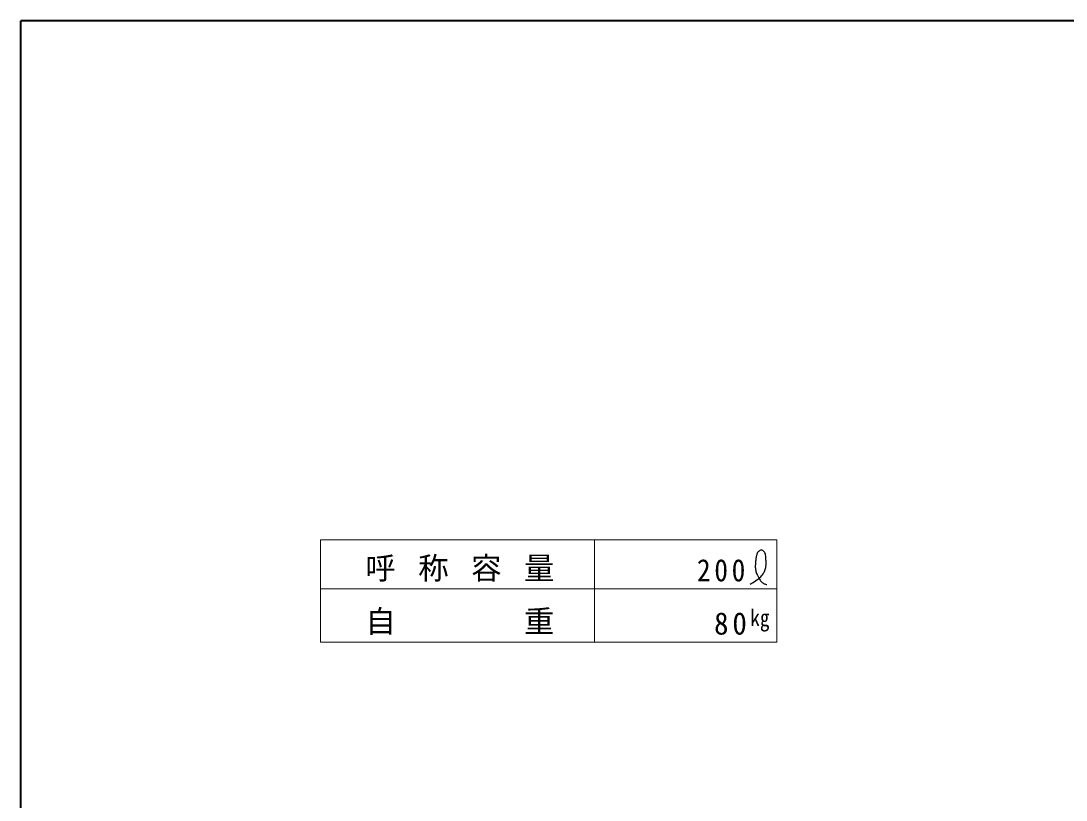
# Model space of a CAD drawing. Units: millimetres at full size, sheet at 1:10; details may follow other scales. Extents: x -2123 to 1927, y -1358 to 1452.
# Drawn here: x -2123 to -748, y 427 to 1452 of the extents above; entities that cross this region are included whole.
import ezdxf
from ezdxf.enums import TextEntityAlignment as Align

# ---------------------------------------------------------------- set-up
doc = ezdxf.new("R2010")
doc.units = ezdxf.units.MM
doc.header["$LTSCALE"] = 10
doc.layers.add('0-0', color=7, linetype='Continuous', lineweight=18)
doc.styles.add('ＭＳ ゴシック', font='')
doc.styles.get('ＭＳ ゴシック').set_extended_font_data('MS Gothic')

msp = doc.modelspace()

# ---------------------------------------------------------------- linework, layer by layer
at = {"layer": '0-0', "color": 1, "lineweight": 40}
for p in [(-2122.8, -1358.09), (1927.2, 1451.91)]:
    msp.add_line(p, (-2122.8, 1451.91), dxfattribs=at)
at = {"layer": '0-0', "color": 3}
for p, q in [((-1128.52, 769.2), (-1728.52, 769.2)), ((-1728.52, 634.92), (-1728.52, 769.2)), ((-1368.52, 634.92), (-1368.52, 769.2)), ((-1128.52, 634.92), (-1128.52, 769.2)), ((-1128.52, 704.92), (-1728.52, 704.92)), ((-1128.52, 634.92), (-1728.52, 634.92))]:
    msp.add_line(p, q, dxfattribs=at)
at = {"layer": '0-0', "color": 5, "lineweight": 25}
for points in [[(-1163.63, 711.15), (-1162.47, 711.82), (-1160.48, 712.98), (-1158.5, 714.17), (-1156.55, 715.41), (-1154.65, 716.71), (-1152.79, 718.1), (-1151.74, 718.95), (-1150.97, 719.61), (-1149.69, 720.8), (-1148.47, 722.05), (-1147.33, 723.38), (-1146.3, 724.77), (-1145.39, 726.24), (-1144.92, 727.13), (-1144.59, 727.85), (-1144.08, 729.13), (-1143.66, 730.45), (-1143.32, 731.79), (-1143.05, 733.15), (-1142.86, 734.52), (-1142.78, 735.32), (-1142.72, 736.14), (-1142.66, 737.55), (-1142.64, 738.97), (-1142.66, 740.39), (-1142.71, 741.81), (-1142.75, 743.25), (-1142.78, 744.09), (-1142.8, 744.97), (-1142.86, 746.49), (-1142.98, 748), (-1143.22, 749.49), (-1143.62, 750.92), (-1144.25, 752.29), (-1144.73, 753.05), (-1145.04, 753.46), (-1145.63, 754.12), (-1146.3, 754.71), (-1147.01, 755.19)], [(-1147.01, 755.19), (-1147.77, 755.55), (-1148.56, 755.75), (-1149.02, 755.78), (-1149.39, 755.76), (-1150.04, 755.61), (-1150.68, 755.36), (-1151.3, 755.02), (-1151.88, 754.6), (-1152.42, 754.13), (-1152.72, 753.83), (-1153.13, 753.37), (-1153.74, 752.53), (-1154.25, 751.64), (-1154.67, 750.7), (-1155.02, 749.74), (-1155.31, 748.76), (-1155.45, 748.18), (-1155.6, 747.45), (-1155.83, 746.2), (-1156, 744.94), (-1156.14, 743.67), (-1156.26, 742.4), (-1156.36, 741.12), (-1156.42, 740.38), (-1156.5, 739.5), (-1156.62, 737.98), (-1156.73, 736.45), (-1156.79, 734.93), (-1156.79, 733.41), (-1156.71, 731.9), (-1156.62, 731.03), (-1156.5, 730.27), (-1156.25, 728.98), (-1155.92, 727.69), (-1155.52, 726.42), (-1155.07, 725.17), (-1154.58, 723.94), (-1154.28, 723.23), (-1154.05, 722.72)], [(-1154.05, 722.72), (-1153.65, 721.85), (-1153.22, 721), (-1152.78, 720.14), (-1152.32, 719.3), (-1151.84, 718.46), (-1151.55, 717.97), (-1151.2, 717.41), (-1150.58, 716.44), (-1149.91, 715.51), (-1149.19, 714.63), (-1148.42, 713.81), (-1147.58, 713.08), (-1147.07, 712.71), (-1146.62, 712.43), (-1145.82, 712), (-1144.99, 711.62), (-1144.12, 711.29), (-1143.23, 711), (-1142.33, 710.72), (-1141.8, 710.56)]]:
    msp.add_lwpolyline(points, dxfattribs=at)

# ---------------------------------------------------------------- texts
at = {"layer": '0-0', "style": 'ＭＳ ゴシック', "width": 0.85}
msp.add_text('kg', height=21.99, dxfattribs=at).set_placement((-1163.52, 649.2), align=Align.BOTTOM_LEFT)
at = {"layer": '0-0', "char_height": 29.33, "attachment_point": 7, "style": 'ＭＳ ゴシック'}
for s, insert in [('\\T1.16;呼\\~称\\~容\\~量', (-1669.77, 714.2)), ('\\T1.27;\\W0.9;200', (-1233.52, 714.2)), ('\\T1.16;自\\~\\~\\~\u3000\u3000重', (-1669.77, 644.2)), ('\\T1.27;\\W0.95;80', (-1211.02, 644.2))]:
    msp.add_mtext(s, dxfattribs=dict(at, insert=insert))

doc.saveas('drawing.dxf')
